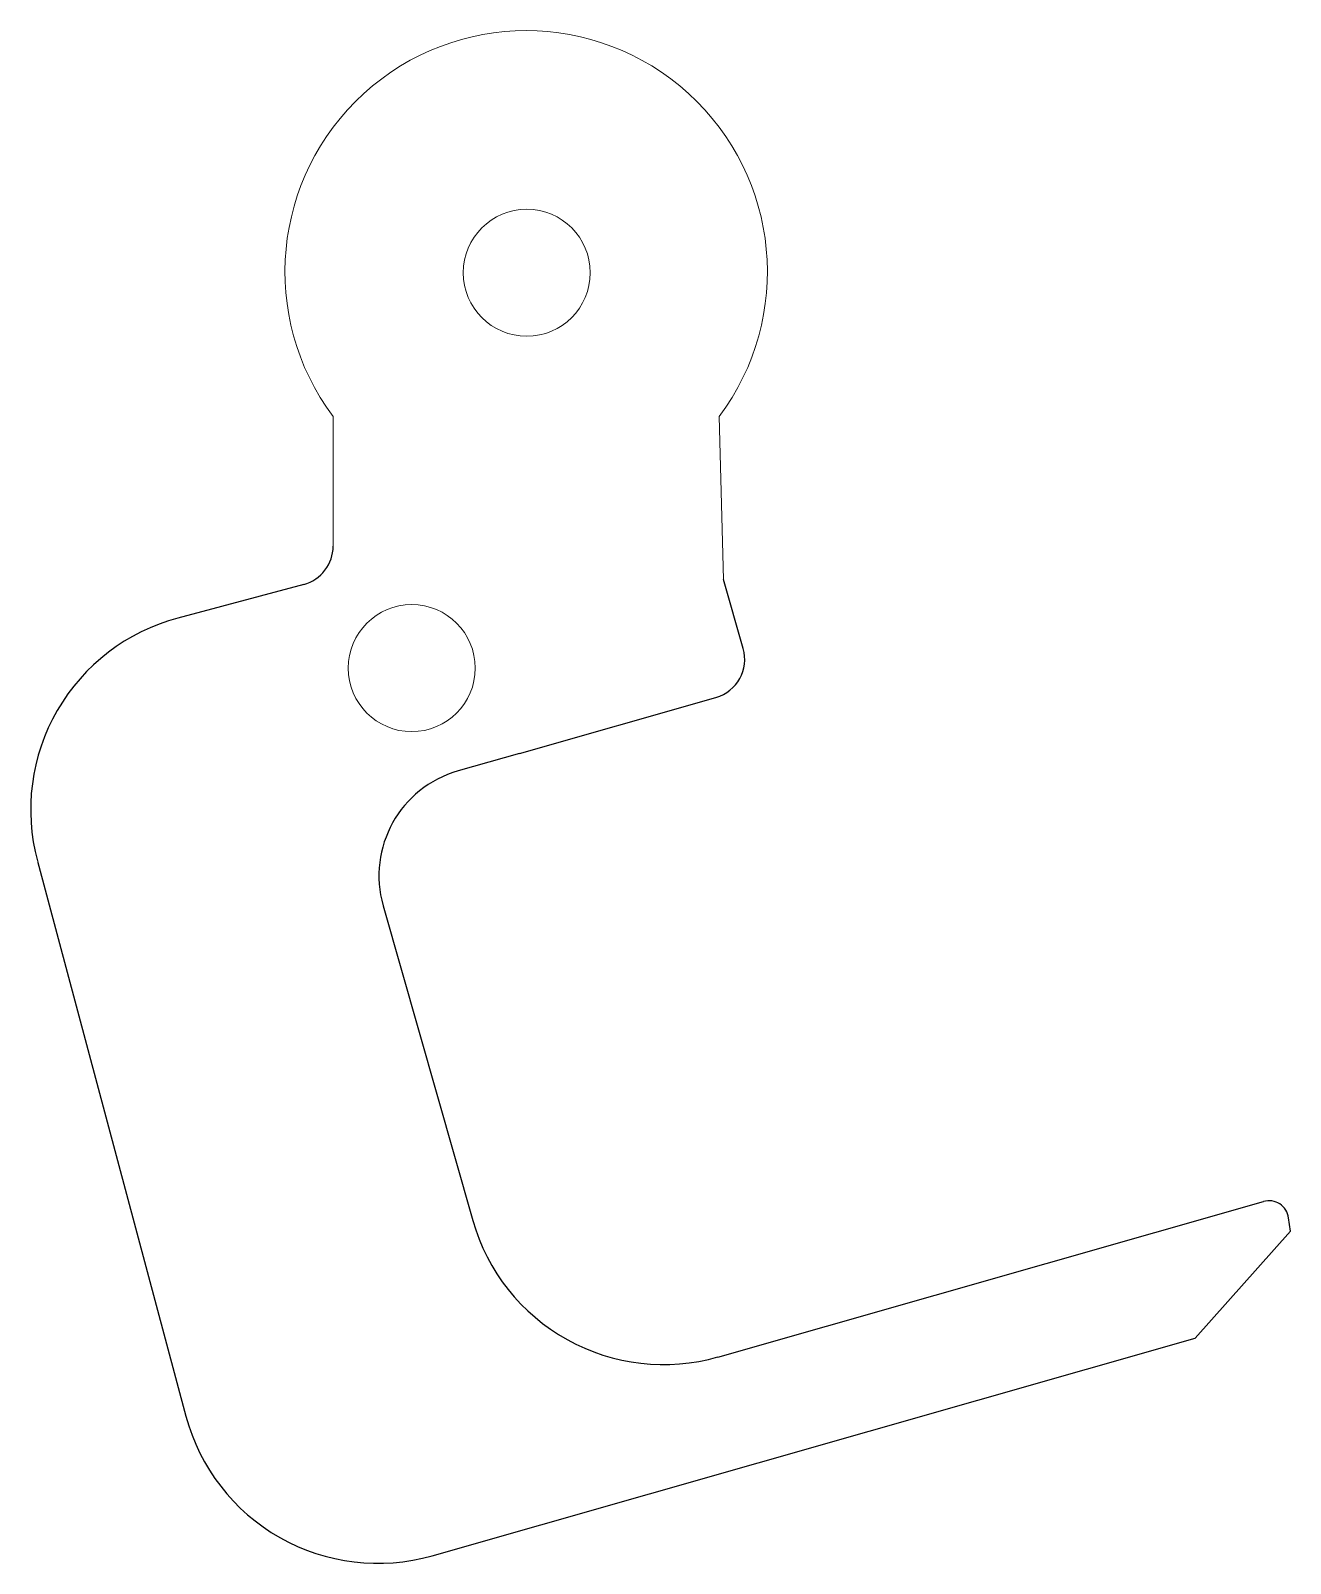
# Model space of a CAD drawing. Header units: millimetres. Extents: x 81.9 to 113.7, y 234.2 to 272.8.
import ezdxf

# ---------------------------------------------------------------- set-up
doc = ezdxf.new("R2010")
doc.units = ezdxf.units.MM
doc.layers.get('0').update_dxf_attribs({"color": 1, "lineweight": 5, "true_color": 0xff0000})
doc.layers.add('Sketch Geometry (ANSI)', color=7, linetype='Continuous', lineweight=25)

msp = doc.modelspace()

# ---------------------------------------------------------------- linework, layer by layer
at = {"color": 1, "linetype": 'Continuous', "true_color": 0xff0000}
for p, q in [((89.573, 263.062), (89.573, 259.799)), ((99.3, 263.061), (99.414, 258.955)), ((111.298, 239.834), (113.697, 242.533))]:
    msp.add_line(p, q, dxfattribs=at)
for centre in [(94.453, 266.688), (91.553, 256.722)]:
    msp.add_circle(centre, 1.6, dxfattribs=at)
msp.add_arc((94.437, 266.71), 6.079, 323.1179, 216.8715, dxfattribs=at)
at = {"layer": 'Sketch Geometry (ANSI)', "color": 1, "linetype": 'Continuous', "true_color": 0xff0000}
for p, q in [((88.832, 258.833), (85.656, 257.984)), ((99.908, 257.221), (99.414, 258.955)), ((94.273, 254.574), (99.22, 255.985)), ((94.273, 254.574), (92.721, 254.132)), ((82.118, 251.861), (85.863, 237.867)), ((90.83, 250.733), (93.092, 242.798)), ((99.271, 239.36), (113.021, 243.28)), ((113.697, 242.533), (113.654, 242.864)), ((92.064, 234.351), (111.298, 239.834))]:
    msp.add_line(p, q, dxfattribs=at)
for centre, radius, start, end in [((88.573, 259.799), 1, 284.9705, 0), ((86.948, 253.154), 5, 104.9705, 194.9816), ((98.946, 256.946), 1, 285.9114, 15.9114), ((93.475, 251.487), 2.75, 105.9114, 195.9114), ((113.158, 242.799), 0.5, 7.4196, 105.9114), ((97.9, 244.169), 5, 195.9114, 285.9114), ((90.693, 239.16), 5, 194.9816, 285.9114)]:
    msp.add_arc(centre, radius, start, end, dxfattribs=at)

doc.saveas('drawing.dxf')
